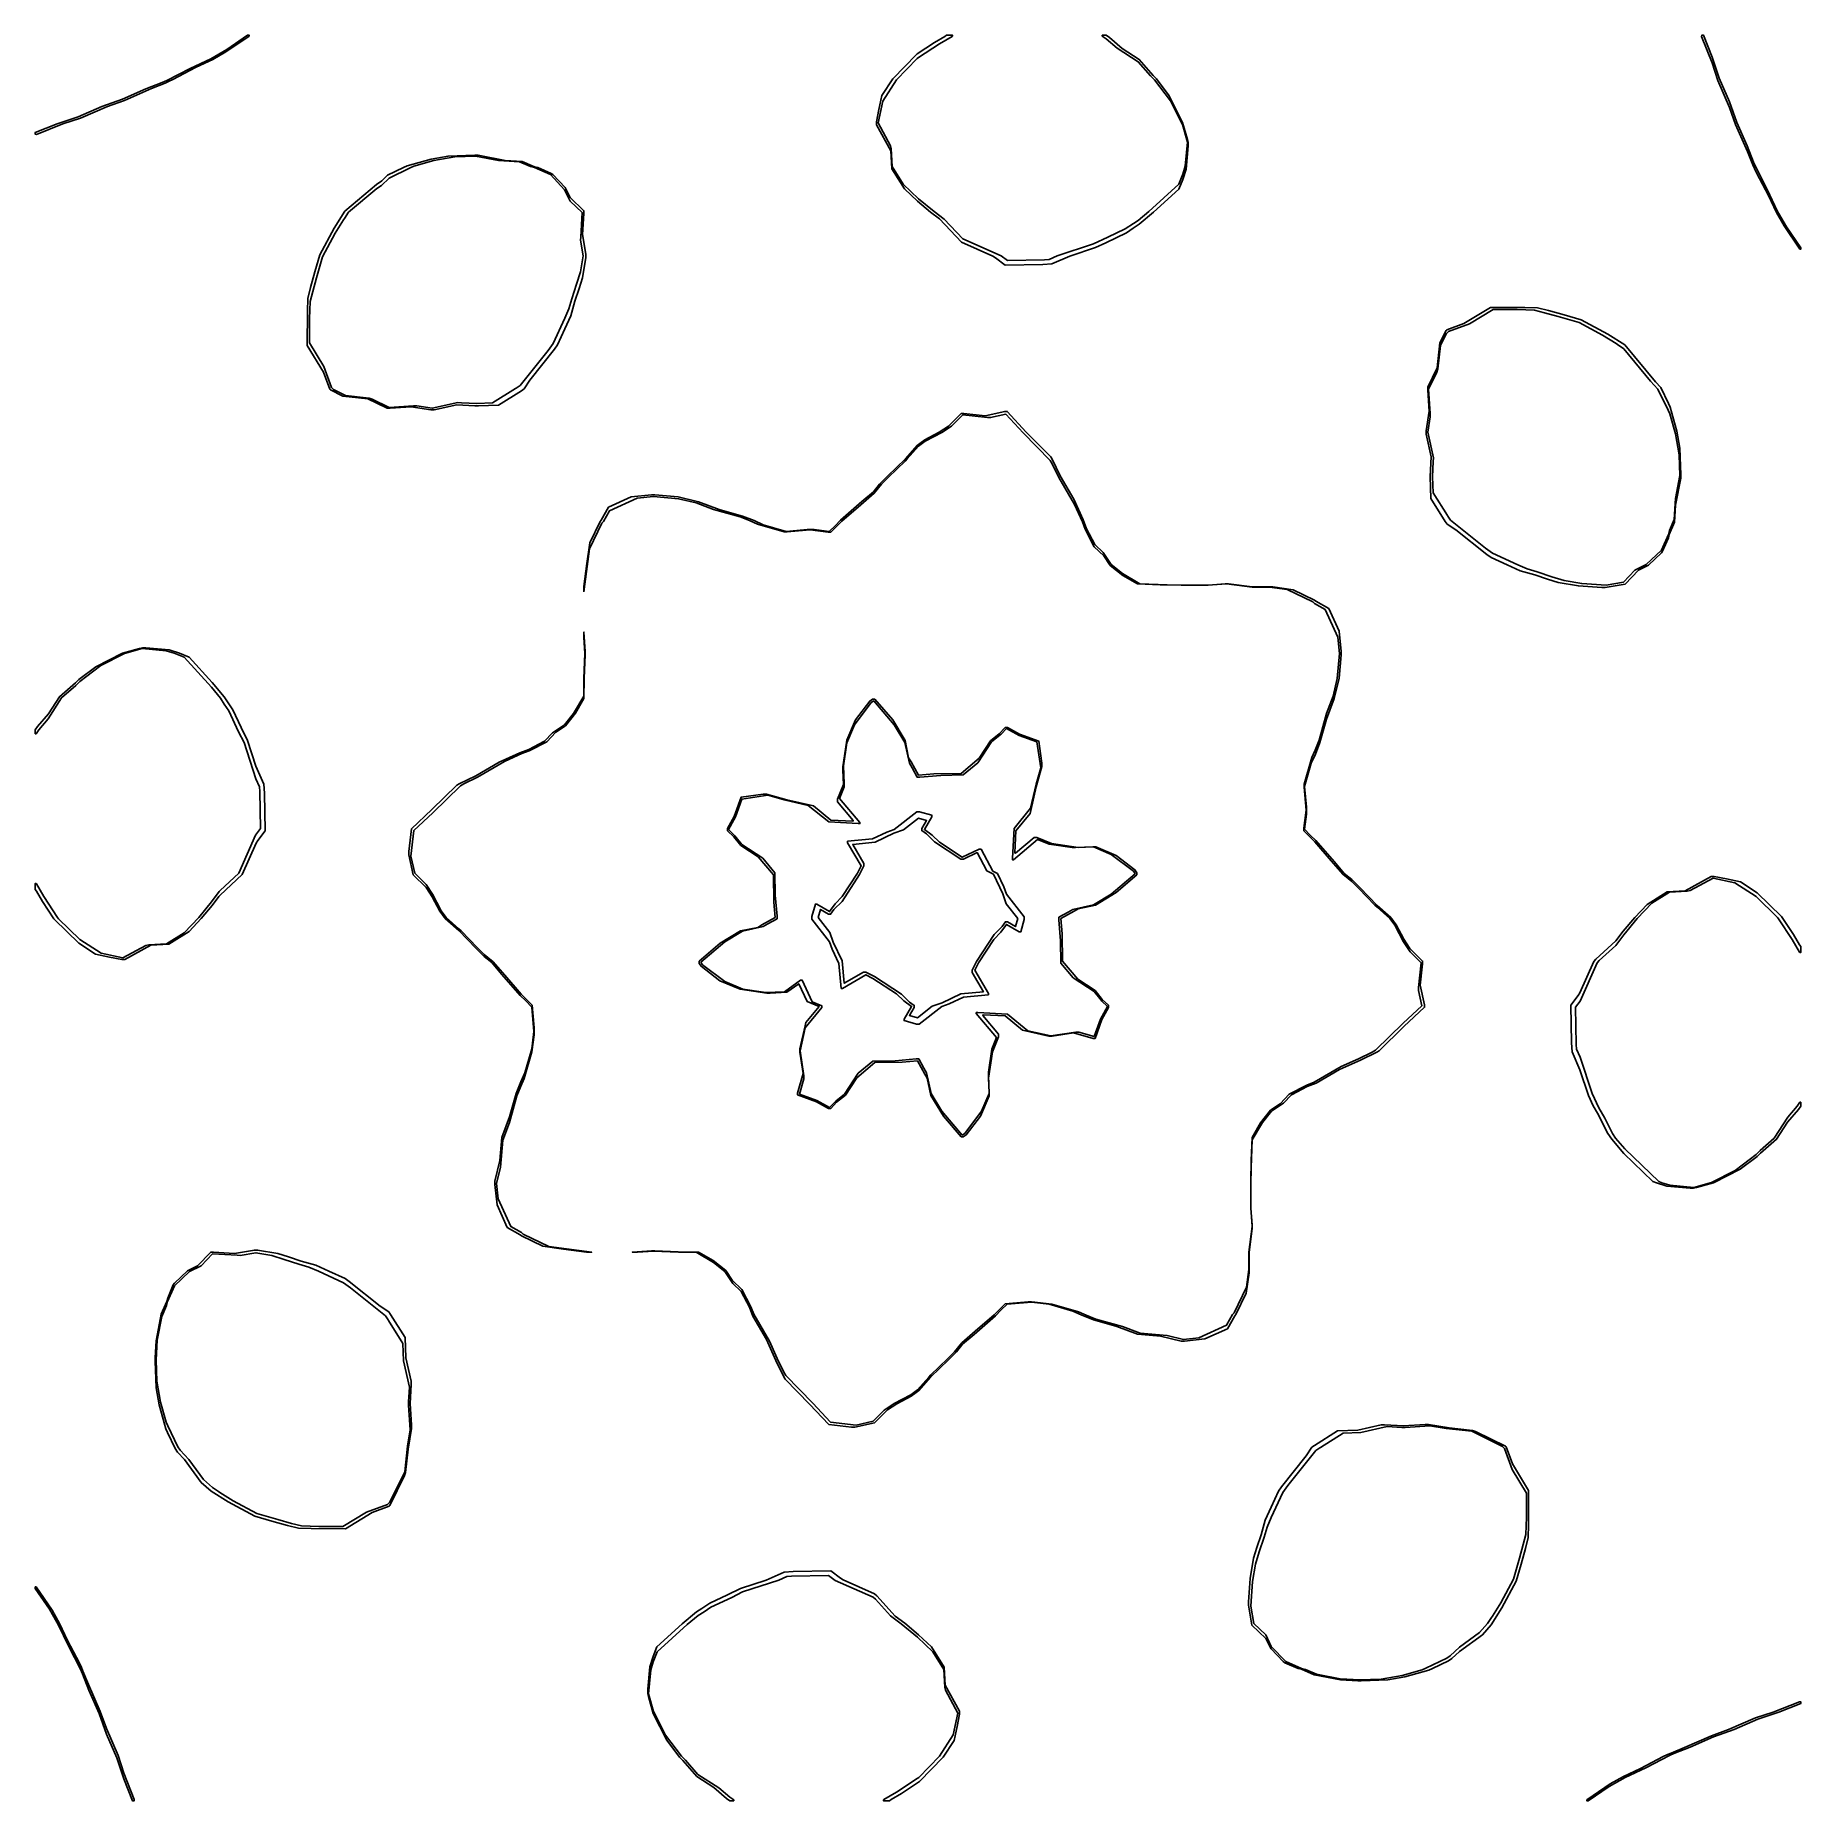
# Model space of a CAD drawing. Extents: x 65 to 85, y 65 to 85.
import ezdxf

# ---------------------------------------------------------------- set-up
doc = ezdxf.new("R2010")
doc.units = 0

msp = doc.modelspace()

# ---------------------------------------------------------------- linework, layer by layer
for points in [[(65.016, 83.877), (65.313, 83.996), (65.512, 84.062), (65.817, 84.194), (66.012, 84.262), (66.317, 84.398), (66.47, 84.458), (66.511, 84.476), (66.558, 84.499), (66.816, 84.634), (67.01, 84.725), (67.158, 84.81), (67.425, 84.991), (67.425, 84.999), (67.406, 84.999), (67.171, 84.839), (66.99, 84.734), (66.754, 84.624), (66.489, 84.487), (66.437, 84.465), (66.253, 84.393), (65.988, 84.274), (65.753, 84.191), (65.487, 84.077), (65.247, 83.997), (65.001, 83.899), (65.001, 83.878), (65.016, 83.877)], [(74.693, 83.69), (74.705, 83.487), (74.846, 83.258), (74.994, 83.119), (75.142, 82.996), (75.244, 82.92), (75.492, 82.656), (75.849, 82.498), (75.879, 82.478), (75.987, 82.397), (76.413, 82.403), (76.515, 82.409), (76.719, 82.499), (77.012, 82.596), (77.127, 82.649), (77.36, 82.763), (77.439, 82.814), (77.507, 82.861), (77.669, 82.996), (77.956, 83.257), (78, 83.365), (78.038, 83.484), (78.061, 83.746), (78.061, 83.783), (78.053, 83.82), (77.998, 84.012), (77.846, 84.314), (77.701, 84.506), (77.663, 84.543), (77.506, 84.725), (77.312, 84.851), (77.169, 84.973), (77.131, 84.999), (77.088, 84.999), (77.088, 84.991), (77.133, 84.96), (77.257, 84.854), (77.494, 84.7), (77.633, 84.539), (77.68, 84.494), (77.859, 84.256), (77.995, 83.988), (78.051, 83.788), (78.028, 83.516), (78, 83.427), (77.953, 83.313), (77.615, 83.004), (77.493, 82.902), (77.44, 82.867), (77.346, 82.807), (77.15, 82.711), (76.988, 82.635), (76.578, 82.5), (76.485, 82.459), (76.434, 82.456), (76.012, 82.449), (75.941, 82.502), (75.508, 82.693), (75.298, 82.915), (75.182, 83.003), (75.006, 83.148), (74.832, 83.312), (74.708, 83.513), (74.696, 83.713), (74.69, 83.748), (74.547, 84.006), (74.6, 84.253), (74.756, 84.493), (74.992, 84.737), (75.007, 84.749), (75.244, 84.904), (75.386, 84.987), (75.392, 84.991), (75.392, 84.999), (75.323, 84.999), (75.305, 84.986), (75.186, 84.916), (74.992, 84.79), (74.983, 84.782), (74.716, 84.507), (74.592, 84.317), (74.557, 84.158), (74.529, 84.018), (74.529, 83.985), (74.693, 83.69)], [(84.062, 84.487), (84.194, 84.183), (84.262, 83.988), (84.398, 83.683), (84.458, 83.53), (84.476, 83.489), (84.499, 83.442), (84.634, 83.184), (84.725, 82.99), (84.81, 82.842), (84.991, 82.575), (84.999, 82.575), (84.999, 82.593), (84.839, 82.829), (84.734, 83.01), (84.624, 83.246), (84.487, 83.511), (84.465, 83.563), (84.392, 83.747), (84.274, 84.012), (84.191, 84.247), (84.077, 84.512), (83.997, 84.753), (83.899, 84.999), (83.878, 84.999), (83.877, 84.984), (83.996, 84.686), (84.062, 84.487)], [(68.337, 80.991), (68.344, 80.983), (68.486, 80.912), (68.769, 80.881), (68.985, 80.775), (69.019, 80.775), (69.258, 80.791), (69.482, 80.755), (69.518, 80.755), (69.775, 80.812), (69.98, 80.801), (70.02, 80.8), (70.248, 80.81), (70.508, 80.973), (70.539, 80.995), (70.602, 81.091), (70.882, 81.442), (70.916, 81.491), (71.001, 81.673), (71.067, 81.823), (71.112, 81.986), (71.161, 82.131), (71.198, 82.25), (71.238, 82.482), (71.238, 82.518), (71.2, 82.743), (71.216, 82.981), (71.216, 83.011), (71.058, 83.163), (71.002, 83.276), (70.864, 83.424), (70.846, 83.435), (70.693, 83.5), (70.654, 83.51), (70.515, 83.571), (70.322, 83.582), (70.018, 83.64), (69.98, 83.64), (69.677, 83.63), (69.485, 83.597), (69.215, 83.521), (69.17, 83.501), (68.992, 83.414), (68.927, 83.352), (68.865, 83.308), (68.507, 83.006), (68.385, 82.814), (68.224, 82.512), (68.168, 82.319), (68.119, 82.142), (68.089, 82.017), (68.083, 81.875), (68.082, 81.486), (68.266, 81.184), (68.337, 80.991)], [(68.185, 82.251), (68.255, 82.488), (68.397, 82.756), (68.493, 82.908), (68.502, 82.924), (68.55, 82.994), (68.868, 83.262), (68.921, 83.299), (69.008, 83.382), (69.247, 83.499), (69.287, 83.517), (69.515, 83.581), (69.753, 83.622), (69.988, 83.63), (70.247, 83.581), (70.485, 83.567), (70.609, 83.512), (70.656, 83.5), (70.835, 83.424), (70.997, 83.25), (71.061, 83.121), (71.197, 82.991), (71.179, 82.714), (71.178, 82.677), (71.208, 82.5), (71.177, 82.32), (71.133, 82.18), (71.078, 82.014), (71.046, 81.899), (70.999, 81.793), (70.868, 81.509), (70.811, 81.43), (70.494, 81.033), (70.448, 81.002), (70.44, 80.998), (70.181, 80.835), (70.003, 80.828), (69.828, 80.837), (69.787, 80.838), (69.497, 80.774), (69.323, 80.802), (69.286, 80.802), (69.011, 80.784), (68.817, 80.878), (68.781, 80.889), (68.514, 80.918), (68.378, 80.986), (68.357, 81.009), (68.27, 81.246), (68.107, 81.514), (68.108, 81.789), (68.115, 81.983), (68.143, 82.096), (68.185, 82.251)], [(80.81, 79.751), (80.973, 79.492), (80.995, 79.461), (81.091, 79.398), (81.442, 79.118), (81.491, 79.084), (81.673, 78.999), (81.823, 78.933), (81.986, 78.887), (82.131, 78.839), (82.25, 78.801), (82.482, 78.762), (82.746, 78.745), (82.783, 78.745), (83.01, 78.783), (83.163, 78.942), (83.276, 78.997), (83.424, 79.136), (83.435, 79.154), (83.5, 79.307), (83.51, 79.346), (83.571, 79.485), (83.582, 79.677), (83.64, 79.982), (83.64, 80.02), (83.63, 80.323), (83.597, 80.515), (83.521, 80.785), (83.501, 80.83), (83.414, 81.008), (83.353, 81.072), (83.006, 81.493), (82.814, 81.614), (82.512, 81.775), (82.319, 81.832), (82.142, 81.881), (82.017, 81.911), (81.875, 81.916), (81.486, 81.917), (81.184, 81.733), (80.991, 81.663), (80.983, 81.656), (80.912, 81.514), (80.881, 81.231), (80.775, 81.015), (80.775, 80.981), (80.791, 80.742), (80.755, 80.518), (80.755, 80.482), (80.812, 80.225), (80.8, 80.002), (80.81, 79.751)], [(80.837, 80.172), (80.838, 80.213), (80.774, 80.503), (80.802, 80.677), (80.802, 80.714), (80.784, 80.989), (80.878, 81.183), (80.889, 81.219), (80.918, 81.486), (80.986, 81.622), (81.009, 81.643), (81.246, 81.729), (81.514, 81.893), (81.789, 81.892), (81.983, 81.884), (82.096, 81.857), (82.251, 81.814), (82.488, 81.745), (82.755, 81.602), (82.908, 81.506), (82.924, 81.498), (82.994, 81.449), (83.299, 81.08), (83.382, 80.992), (83.499, 80.753), (83.517, 80.712), (83.581, 80.485), (83.622, 80.247), (83.63, 80.012), (83.581, 79.752), (83.567, 79.515), (83.512, 79.391), (83.5, 79.343), (83.424, 79.165), (83.25, 79.003), (83.121, 78.939), (82.99, 78.803), (82.797, 78.771), (82.518, 78.789), (82.32, 78.822), (82.18, 78.866), (82.014, 78.922), (81.899, 78.954), (81.793, 79.001), (81.509, 79.132), (81.43, 79.189), (81.033, 79.505), (81.002, 79.551), (80.998, 79.559), (80.835, 79.818), (80.828, 79.997), (80.837, 80.172)], [(71.214, 78.696), (71.251, 78.983), (71.28, 79.181), (71.419, 79.472), (71.436, 79.492), (71.505, 79.613), (71.819, 79.755), (72.002, 79.774), (72.288, 79.75), (72.486, 79.702), (72.682, 79.628), (72.987, 79.544), (73.097, 79.499), (73.182, 79.461), (73.483, 79.374), (73.519, 79.374), (73.779, 79.397), (73.981, 79.372), (74.011, 79.372), (74.085, 79.442), (74.138, 79.495), (74.351, 79.681), (74.505, 79.812), (74.588, 79.914), (74.666, 79.995), (74.854, 80.175), (74.879, 80.201), (75.006, 80.345), (75.08, 80.4), (75.27, 80.498), (75.379, 80.571), (75.508, 80.7), (75.786, 80.668), (75.823, 80.668), (75.994, 80.706), (76.191, 80.494), (76.497, 80.183), (76.52, 80.145), (76.595, 79.99), (76.774, 79.685), (76.862, 79.488), (76.893, 79.404), (76.997, 79.206), (77.104, 79.104), (77.177, 78.994), (77.32, 78.881), (77.486, 78.784), (77.745, 78.773), (77.98, 78.77), (78.284, 78.77), (78.494, 78.784), (78.786, 78.747), (78.983, 78.749), (79.181, 78.72), (79.472, 78.58), (79.492, 78.564), (79.612, 78.495), (79.755, 78.18), (79.774, 77.998), (79.75, 77.712), (79.702, 77.514), (79.628, 77.318), (79.544, 77.013), (79.499, 76.903), (79.461, 76.818), (79.374, 76.517), (79.374, 76.481), (79.397, 76.221), (79.372, 76.019), (79.372, 75.988), (79.442, 75.915), (79.495, 75.862), (79.681, 75.649), (79.812, 75.495), (79.914, 75.412), (79.995, 75.334), (80.174, 75.146), (80.201, 75.121), (80.345, 74.994), (80.4, 74.92), (80.498, 74.73), (80.574, 74.617), (80.7, 74.492), (80.668, 74.214), (80.668, 74.177), (80.706, 74.006), (80.494, 73.809), (80.183, 73.503), (80.145, 73.48), (79.989, 73.404), (79.795, 73.317), (79.489, 73.139), (79.404, 73.106), (79.206, 73.003), (79.104, 72.896), (78.994, 72.823), (78.881, 72.68), (78.784, 72.514), (78.773, 72.254), (78.77, 72.02), (78.77, 71.716), (78.784, 71.505), (78.747, 71.214), (78.749, 71.017), (78.72, 70.819), (78.58, 70.528), (78.564, 70.508), (78.495, 70.387), (78.18, 70.245), (78.006, 70.226), (77.822, 70.271), (77.515, 70.297), (77.318, 70.372), (77.013, 70.456), (76.904, 70.5), (76.818, 70.539), (76.516, 70.626), (76.323, 70.65), (76.285, 70.652), (76.246, 70.652), (75.989, 70.629), (75.915, 70.558), (75.862, 70.505), (75.649, 70.319), (75.495, 70.187), (75.412, 70.086), (75.334, 70.005), (75.146, 69.825), (75.121, 69.799), (74.994, 69.655), (74.92, 69.6), (74.73, 69.502), (74.617, 69.426), (74.491, 69.299), (74.3, 69.256), (74.01, 69.29), (73.809, 69.505), (73.503, 69.816), (73.48, 69.855), (73.404, 70.011), (73.317, 70.205), (73.139, 70.511), (73.106, 70.596), (73.003, 70.793), (72.896, 70.896), (72.823, 71.006), (72.68, 71.119), (72.514, 71.216), (72.284, 71.219), (72.02, 71.229), (71.981, 71.229), (71.762, 71.215), (71.824, 71.215), (72.005, 71.227), (72.285, 71.215), (72.486, 71.213), (72.685, 71.096), (72.813, 70.994), (72.903, 70.86), (72.997, 70.77), (73.091, 70.59), (73.129, 70.489), (73.284, 70.225), (73.389, 69.989), (73.48, 69.803), (73.497, 69.775), (73.772, 69.494), (73.99, 69.261), (74.246, 69.232), (74.283, 69.232), (74.509, 69.282), (74.656, 69.429), (74.759, 69.498), (74.923, 69.583), (75.006, 69.644), (75.142, 69.799), (75.347, 69.995), (75.435, 70.086), (75.505, 70.172), (75.635, 70.283), (75.878, 70.495), (75.939, 70.556), (76.011, 70.624), (76.285, 70.649), (76.484, 70.624), (76.752, 70.546), (76.856, 70.499), (76.987, 70.447), (77.252, 70.374), (77.485, 70.285), (77.748, 70.262), (77.982, 70.206), (78.019, 70.206), (78.249, 70.231), (78.505, 70.347), (78.588, 70.492), (78.602, 70.508), (78.718, 70.751), (78.752, 70.981), (78.75, 71.213), (78.785, 71.481), (78.785, 71.519), (78.771, 71.713), (78.772, 71.98), (78.774, 72.175), (78.787, 72.486), (78.903, 72.685), (79.006, 72.813), (79.139, 72.903), (79.23, 72.997), (79.409, 73.091), (79.511, 73.129), (79.775, 73.284), (80.011, 73.389), (80.197, 73.48), (80.225, 73.497), (80.505, 73.772), (80.738, 73.989), (80.738, 74.018), (80.689, 74.24), (80.716, 74.481), (80.716, 74.511), (80.571, 74.656), (80.502, 74.759), (80.417, 74.923), (80.356, 75.006), (80.201, 75.142), (80.005, 75.347), (79.914, 75.435), (79.828, 75.505), (79.717, 75.635), (79.505, 75.878), (79.444, 75.939), (79.378, 76.008), (79.399, 76.176), (79.399, 76.254), (79.378, 76.491), (79.453, 76.752), (79.501, 76.857), (79.553, 76.987), (79.626, 77.252), (79.715, 77.486), (79.771, 77.718), (79.794, 77.981), (79.794, 78.019), (79.769, 78.249), (79.653, 78.505), (79.508, 78.588), (79.491, 78.602), (79.249, 78.718), (79.019, 78.752), (78.787, 78.75), (78.519, 78.785), (78.481, 78.785), (78.287, 78.771), (78.02, 78.772), (77.824, 78.774), (77.514, 78.787), (77.315, 78.903), (77.187, 79.006), (77.097, 79.139), (77.003, 79.23), (76.909, 79.409), (76.87, 79.512), (76.766, 79.745), (76.611, 80.01), (76.52, 80.196), (76.503, 80.225), (76.227, 80.505), (76.011, 80.738), (75.982, 80.738), (75.76, 80.689), (75.519, 80.716), (75.489, 80.716), (75.344, 80.571), (75.241, 80.502), (75.076, 80.417), (74.994, 80.356), (74.858, 80.201), (74.653, 80.005), (74.565, 79.914), (74.495, 79.828), (74.365, 79.717), (74.121, 79.505), (74.061, 79.444), (73.992, 79.378), (73.824, 79.399), (73.746, 79.399), (73.508, 79.378), (73.246, 79.454), (73.143, 79.501), (73.012, 79.553), (72.748, 79.626), (72.514, 79.715), (72.282, 79.771), (72.019, 79.794), (71.981, 79.794), (71.751, 79.769), (71.495, 79.653), (71.411, 79.508), (71.398, 79.491), (71.281, 79.249), (71.248, 79.017), (71.214, 78.754), (71.214, 78.696)], [(69.231, 75.717), (69.282, 75.49), (69.429, 75.344), (69.498, 75.241), (69.583, 75.076), (69.644, 74.994), (69.799, 74.858), (69.995, 74.653), (70.086, 74.565), (70.171, 74.495), (70.282, 74.365), (70.495, 74.121), (70.556, 74.061), (70.624, 73.989), (70.649, 73.715), (70.624, 73.516), (70.546, 73.246), (70.499, 73.143), (70.447, 73.012), (70.374, 72.748), (70.285, 72.515), (70.262, 72.252), (70.206, 72.018), (70.206, 71.981), (70.231, 71.751), (70.347, 71.495), (70.492, 71.411), (70.508, 71.398), (70.751, 71.281), (70.983, 71.248), (71.246, 71.214), (71.304, 71.214), (71.017, 71.251), (70.819, 71.279), (70.528, 71.419), (70.508, 71.436), (70.387, 71.505), (70.245, 71.819), (70.226, 71.994), (70.271, 72.178), (70.297, 72.485), (70.372, 72.682), (70.456, 72.987), (70.5, 73.096), (70.539, 73.182), (70.626, 73.484), (70.65, 73.677), (70.652, 73.715), (70.652, 73.754), (70.629, 74.011), (70.558, 74.085), (70.505, 74.138), (70.319, 74.351), (70.187, 74.505), (70.086, 74.588), (70.005, 74.666), (69.825, 74.854), (69.799, 74.879), (69.655, 75.006), (69.6, 75.08), (69.502, 75.27), (69.428, 75.379), (69.299, 75.509), (69.256, 75.7), (69.29, 75.99), (69.505, 76.191), (69.816, 76.497), (69.855, 76.52), (70.01, 76.595), (70.315, 76.774), (70.512, 76.862), (70.596, 76.893), (70.794, 76.997), (70.896, 77.104), (71.006, 77.177), (71.119, 77.32), (71.216, 77.486), (71.219, 77.715), (71.229, 77.98), (71.229, 78.019), (71.215, 78.238), (71.215, 78.176), (71.227, 77.995), (71.215, 77.714), (71.213, 77.514), (71.096, 77.315), (70.994, 77.187), (70.86, 77.097), (70.77, 77.003), (70.59, 76.909), (70.488, 76.87), (70.255, 76.766), (69.99, 76.611), (69.803, 76.52), (69.775, 76.503), (69.494, 76.228), (69.261, 76.01), (69.232, 75.754), (69.231, 75.717)], [(65.014, 75.305), (65.083, 75.186), (65.21, 74.992), (65.218, 74.983), (65.493, 74.716), (65.683, 74.592), (65.842, 74.557), (65.982, 74.529), (66.015, 74.529), (66.31, 74.693), (66.513, 74.705), (66.742, 74.846), (66.881, 74.994), (67.004, 75.142), (67.079, 75.243), (67.094, 75.259), (67.344, 75.492), (67.502, 75.849), (67.522, 75.879), (67.603, 75.987), (67.596, 76.413), (67.591, 76.515), (67.5, 76.719), (67.404, 77.012), (67.331, 77.157), (67.237, 77.359), (67.177, 77.447), (67.139, 77.507), (67.004, 77.669), (66.743, 77.956), (66.635, 78), (66.516, 78.038), (66.254, 78.061), (66.217, 78.061), (66.18, 78.053), (65.988, 77.999), (65.686, 77.846), (65.494, 77.701), (65.457, 77.663), (65.275, 77.506), (65.149, 77.312), (65.027, 77.169), (65.001, 77.131), (65.001, 77.088), (65.009, 77.088), (65.04, 77.133), (65.146, 77.257), (65.299, 77.494), (65.46, 77.633), (65.506, 77.68), (65.744, 77.859), (66.012, 77.995), (66.211, 78.051), (66.484, 78.028), (66.572, 78), (66.687, 77.953), (66.996, 77.614), (67.097, 77.492), (67.142, 77.421), (67.193, 77.346), (67.303, 77.11), (67.365, 76.988), (67.499, 76.578), (67.541, 76.485), (67.544, 76.434), (67.55, 76.012), (67.497, 75.94), (67.307, 75.507), (67.095, 75.31), (67.085, 75.299), (66.996, 75.182), (66.852, 75.006), (66.688, 74.832), (66.487, 74.708), (66.287, 74.696), (66.252, 74.69), (65.994, 74.547), (65.747, 74.6), (65.507, 74.756), (65.263, 74.992), (65.251, 75.007), (65.096, 75.244), (65.013, 75.386), (65.009, 75.392), (65.001, 75.392), (65.001, 75.323), (65.014, 75.305)], [(72.756, 74.29), (72.986, 74.193), (73.286, 74.15), (73.325, 74.15), (73.513, 74.158), (73.649, 74.256), (73.743, 74.055), (73.879, 73.999), (73.731, 73.815), (73.722, 73.78), (73.663, 73.518), (73.663, 73.481), (73.699, 73.24), (73.635, 73.017), (73.635, 72.995), (73.852, 72.918), (73.985, 72.842), (74.011, 72.842), (74.078, 72.913), (74.177, 72.994), (74.306, 73.189), (74.512, 73.363), (74.82, 73.367), (74.993, 73.383), (75.078, 73.23), (75.105, 73.186), (75.147, 72.988), (75.287, 72.757), (75.49, 72.52), (75.513, 72.52), (75.547, 72.543), (75.709, 72.756), (75.806, 72.984), (75.806, 73.02), (75.8, 73.185), (75.843, 73.485), (75.913, 73.655), (75.912, 73.683), (75.734, 73.895), (75.738, 73.904), (75.988, 73.89), (76.184, 73.731), (76.482, 73.663), (76.518, 73.663), (76.76, 73.699), (76.983, 73.635), (77.005, 73.635), (77.082, 73.852), (77.158, 73.985), (77.158, 74.011), (77.087, 74.078), (77.006, 74.177), (76.811, 74.306), (76.636, 74.512), (76.633, 74.82), (76.617, 74.994), (76.77, 75.078), (76.814, 75.105), (77.012, 75.147), (77.243, 75.287), (77.48, 75.49), (77.479, 75.513), (77.457, 75.547), (77.244, 75.709), (77.016, 75.806), (76.98, 75.806), (76.815, 75.8), (76.514, 75.842), (76.345, 75.913), (76.316, 75.912), (76.105, 75.734), (76.096, 75.738), (76.11, 75.988), (76.269, 76.184), (76.338, 76.485), (76.404, 76.718), (76.404, 76.753), (76.367, 77.004), (76.148, 77.081), (76.014, 77.158), (75.989, 77.158), (75.921, 77.087), (75.822, 77.006), (75.694, 76.811), (75.488, 76.636), (75.18, 76.633), (75.006, 76.617), (74.922, 76.77), (74.894, 76.814), (74.853, 77.012), (74.713, 77.243), (74.51, 77.48), (74.486, 77.479), (74.453, 77.457), (74.291, 77.244), (74.193, 77.014), (74.15, 76.714), (74.15, 76.675), (74.156, 76.513), (74.087, 76.345), (74.087, 76.316), (74.266, 76.105), (74.262, 76.096), (74.012, 76.11), (73.815, 76.269), (73.515, 76.338), (73.282, 76.404), (73.246, 76.404), (72.995, 76.367), (72.918, 76.148), (72.842, 76.014), (72.842, 75.989), (72.913, 75.921), (72.994, 75.822), (73.189, 75.694), (73.363, 75.488), (73.367, 75.18), (73.383, 75.006), (73.23, 74.922), (73.186, 74.894), (72.988, 74.853), (72.757, 74.713), (72.52, 74.51), (72.52, 74.486), (72.543, 74.453), (72.756, 74.29)], [(72.541, 74.498), (72.813, 74.73), (73.012, 74.851), (73.247, 74.902), (73.298, 74.933), (73.405, 74.992), (73.405, 75.019), (73.383, 75.259), (73.38, 75.512), (73.241, 75.677), (73.006, 75.832), (72.926, 75.929), (72.915, 75.941), (72.852, 76.002), (72.934, 76.146), (73.004, 76.346), (73.3, 76.39), (73.485, 76.337), (73.756, 76.276), (73.988, 76.089), (74.323, 76.07), (74.341, 76.07), (74.341, 76.081), (74.111, 76.354), (74.164, 76.484), (74.164, 76.52), (74.156, 76.725), (74.193, 76.986), (74.279, 77.189), (74.471, 77.44), (74.498, 77.459), (74.73, 77.187), (74.851, 76.988), (74.902, 76.753), (74.933, 76.702), (74.992, 76.595), (75.019, 76.595), (75.259, 76.616), (75.512, 76.62), (75.677, 76.759), (75.832, 76.994), (75.929, 77.074), (75.941, 77.084), (76.002, 77.148), (76.146, 77.066), (76.346, 76.995), (76.39, 76.7), (76.337, 76.515), (76.276, 76.244), (76.089, 76.012), (76.07, 75.677), (76.07, 75.659), (76.082, 75.659), (76.354, 75.889), (76.485, 75.835), (76.746, 75.798), (76.785, 75.798), (76.987, 75.806), (77.189, 75.721), (77.44, 75.529), (77.459, 75.502), (77.187, 75.269), (76.988, 75.149), (76.753, 75.098), (76.702, 75.067), (76.595, 75.008), (76.595, 74.981), (76.616, 74.741), (76.619, 74.488), (76.759, 74.323), (76.994, 74.168), (77.074, 74.071), (77.084, 74.059), (77.148, 73.998), (77.066, 73.854), (76.997, 73.657), (76.822, 73.707), (76.786, 73.707), (76.503, 73.665), (76.244, 73.723), (76.012, 73.911), (75.677, 73.929), (75.659, 73.929), (75.659, 73.918), (75.889, 73.645), (75.835, 73.514), (75.798, 73.254), (75.798, 73.215), (75.806, 73.013), (75.721, 72.811), (75.529, 72.56), (75.502, 72.54), (75.269, 72.813), (75.149, 73.012), (75.098, 73.247), (75.067, 73.298), (75.008, 73.405), (74.981, 73.405), (74.741, 73.383), (74.488, 73.38), (74.323, 73.241), (74.168, 73.006), (74.071, 72.926), (74.059, 72.915), (73.998, 72.852), (73.854, 72.934), (73.658, 73.003), (73.707, 73.178), (73.707, 73.213), (73.665, 73.497), (73.723, 73.756), (73.91, 73.987), (73.91, 74.006), (73.802, 74.05), (73.688, 74.295), (73.669, 74.295), (73.487, 74.164), (73.275, 74.156), (73.014, 74.193), (72.811, 74.279), (72.56, 74.47), (72.541, 74.498)], [(73.797, 74.987), (73.999, 74.729), (74.027, 74.646), (74.104, 74.486), (74.131, 74.203), (74.146, 74.203), (74.409, 74.357), (74.49, 74.316), (74.758, 74.142), (74.839, 74.061), (74.927, 73.998), (74.842, 73.855), (74.842, 73.837), (74.983, 73.797), (75.013, 73.797), (75.271, 73.999), (75.354, 74.027), (75.514, 74.104), (75.797, 74.131), (75.797, 74.146), (75.643, 74.409), (75.684, 74.491), (75.858, 74.758), (75.939, 74.839), (76.002, 74.927), (76.145, 74.842), (76.163, 74.842), (76.203, 74.983), (76.203, 75.013), (76.001, 75.271), (75.973, 75.354), (75.901, 75.504), (75.846, 75.532), (75.714, 75.78), (75.691, 75.78), (75.501, 75.689), (75.242, 75.858), (75.16, 75.939), (75.073, 76.002), (75.158, 76.145), (75.158, 76.163), (75.017, 76.203), (74.987, 76.203), (74.729, 76.001), (74.646, 75.973), (74.486, 75.896), (74.203, 75.869), (74.203, 75.853), (74.357, 75.59), (74.316, 75.509), (74.142, 75.242), (74.061, 75.16), (73.998, 75.072), (73.855, 75.158), (73.837, 75.158), (73.797, 75.017), (73.797, 74.987)], [(73.986, 75.043), (74.009, 75.043), (74.047, 75.096), (74.139, 75.188), (74.336, 75.491), (74.386, 75.59), (74.386, 75.619), (74.26, 75.834), (74.514, 75.859), (74.728, 75.962), (74.837, 75.999), (75.005, 76.13), (75.097, 76.104), (75.043, 76.014), (75.043, 75.991), (75.096, 75.953), (75.188, 75.861), (75.486, 75.667), (75.515, 75.667), (75.669, 75.741), (75.779, 75.534), (75.854, 75.495), (75.962, 75.272), (75.999, 75.162), (76.13, 74.995), (76.104, 74.903), (76.014, 74.957), (75.991, 74.957), (75.953, 74.904), (75.861, 74.812), (75.664, 74.509), (75.614, 74.41), (75.614, 74.381), (75.74, 74.165), (75.486, 74.141), (75.272, 74.038), (75.162, 74.001), (74.995, 73.87), (74.903, 73.896), (74.957, 73.986), (74.957, 74.009), (74.904, 74.047), (74.812, 74.139), (74.509, 74.336), (74.41, 74.386), (74.381, 74.386), (74.165, 74.26), (74.141, 74.514), (74.038, 74.728), (74.001, 74.837), (73.87, 75.005), (73.896, 75.097), (73.986, 75.043)], [(82.403, 73.587), (82.409, 73.485), (82.499, 73.28), (82.596, 72.988), (82.649, 72.874), (82.697, 72.791), (82.815, 72.56), (82.861, 72.493), (82.995, 72.331), (83.325, 72.016), (83.365, 72), (83.484, 71.961), (83.746, 71.939), (83.783, 71.939), (83.82, 71.947), (84.012, 72.001), (84.314, 72.153), (84.506, 72.299), (84.543, 72.336), (84.725, 72.494), (84.851, 72.688), (84.973, 72.831), (84.999, 72.869), (84.999, 72.912), (84.991, 72.912), (84.96, 72.867), (84.854, 72.742), (84.7, 72.506), (84.539, 72.367), (84.494, 72.32), (84.256, 72.14), (83.988, 72.005), (83.788, 71.948), (83.516, 71.972), (83.427, 72), (83.392, 72.014), (83.005, 72.385), (82.902, 72.507), (82.866, 72.56), (82.779, 72.733), (82.711, 72.849), (82.635, 73.012), (82.5, 73.422), (82.459, 73.515), (82.456, 73.566), (82.449, 73.988), (82.502, 74.059), (82.693, 74.491), (82.717, 74.519), (82.905, 74.689), (82.996, 74.811), (83.148, 74.994), (83.312, 75.167), (83.513, 75.292), (83.713, 75.304), (83.748, 75.31), (84.006, 75.453), (84.253, 75.4), (84.493, 75.244), (84.736, 75.007), (84.749, 74.992), (84.904, 74.756), (84.986, 74.614), (84.991, 74.608), (84.999, 74.608), (84.999, 74.677), (84.986, 74.695), (84.916, 74.814), (84.79, 75.007), (84.782, 75.017), (84.507, 75.284), (84.317, 75.408), (84.158, 75.442), (84.018, 75.471), (83.985, 75.471), (83.69, 75.307), (83.487, 75.295), (83.258, 75.154), (83.119, 75.006), (82.988, 74.849), (82.906, 74.741), (82.679, 74.535), (82.656, 74.508), (82.498, 74.151), (82.478, 74.121), (82.397, 74.013), (82.403, 73.587)], [(66.403, 69.485), (66.479, 69.215), (66.499, 69.17), (66.587, 68.99), (66.611, 68.95), (66.691, 68.866), (66.881, 68.604), (66.993, 68.507), (67.186, 68.385), (67.488, 68.224), (67.681, 68.168), (67.857, 68.119), (67.983, 68.089), (68.125, 68.083), (68.514, 68.082), (68.816, 68.266), (69.009, 68.337), (69.017, 68.344), (69.184, 68.683), (69.196, 68.719), (69.225, 68.983), (69.262, 69.217), (69.262, 69.254), (69.246, 69.502), (69.257, 69.715), (69.257, 69.753), (69.199, 70.017), (69.19, 70.248), (69.026, 70.508), (69.005, 70.539), (68.909, 70.602), (68.558, 70.881), (68.509, 70.916), (68.327, 71.001), (68.177, 71.067), (68.014, 71.112), (67.868, 71.161), (67.75, 71.198), (67.518, 71.238), (67.482, 71.238), (67.257, 71.2), (67.019, 71.216), (66.989, 71.216), (66.837, 71.058), (66.724, 71.003), (66.576, 70.864), (66.564, 70.846), (66.501, 70.695), (66.49, 70.654), (66.428, 70.514), (66.371, 70.212), (66.36, 70.019), (66.36, 69.98), (66.37, 69.677), (66.403, 69.485)], [(66.488, 70.609), (66.5, 70.657), (66.576, 70.835), (66.749, 70.997), (66.878, 71.061), (67.009, 71.197), (67.286, 71.179), (67.323, 71.178), (67.5, 71.208), (67.68, 71.177), (67.82, 71.133), (67.986, 71.078), (68.101, 71.046), (68.207, 70.999), (68.491, 70.867), (68.57, 70.811), (68.966, 70.494), (68.998, 70.448), (69.002, 70.44), (69.165, 70.181), (69.173, 69.983), (69.238, 69.685), (69.229, 69.519), (69.229, 69.481), (69.248, 69.202), (69.218, 69.017), (69.186, 68.727), (69.014, 68.378), (68.991, 68.357), (68.754, 68.27), (68.486, 68.107), (68.211, 68.108), (68.017, 68.115), (67.904, 68.142), (67.749, 68.185), (67.512, 68.255), (67.244, 68.397), (67.092, 68.493), (67.075, 68.502), (67.007, 68.549), (66.905, 68.638), (66.739, 68.867), (66.64, 68.97), (66.617, 69.01), (66.501, 69.247), (66.483, 69.287), (66.419, 69.515), (66.378, 69.753), (66.37, 69.994), (66.383, 70.217), (66.434, 70.486), (66.488, 70.609)], [(78.745, 67.217), (78.783, 66.99), (78.942, 66.837), (78.999, 66.723), (79.136, 66.576), (79.154, 66.564), (79.307, 66.5), (79.346, 66.49), (79.486, 66.428), (79.787, 66.371), (79.981, 66.36), (80.02, 66.36), (80.323, 66.37), (80.515, 66.403), (80.785, 66.479), (80.83, 66.499), (81.01, 66.587), (81.049, 66.611), (81.134, 66.691), (81.396, 66.881), (81.492, 66.993), (81.614, 67.186), (81.775, 67.488), (81.832, 67.681), (81.881, 67.857), (81.911, 67.983), (81.916, 68.125), (81.917, 68.514), (81.733, 68.816), (81.663, 69.009), (81.656, 69.017), (81.317, 69.184), (81.281, 69.196), (81.017, 69.225), (80.783, 69.262), (80.746, 69.262), (80.498, 69.246), (80.284, 69.257), (80.247, 69.257), (79.983, 69.199), (79.751, 69.19), (79.492, 69.026), (79.461, 69.005), (79.398, 68.909), (79.118, 68.558), (79.084, 68.509), (78.999, 68.327), (78.933, 68.177), (78.887, 68.014), (78.839, 67.869), (78.801, 67.75), (78.762, 67.518), (78.745, 67.254), (78.745, 67.217)], [(78.789, 67.482), (78.822, 67.68), (78.866, 67.82), (78.922, 67.986), (78.954, 68.101), (79.001, 68.207), (79.132, 68.491), (79.189, 68.57), (79.506, 68.966), (79.552, 68.998), (79.56, 69.002), (79.818, 69.165), (80.017, 69.173), (80.315, 69.238), (80.48, 69.229), (80.519, 69.229), (80.798, 69.248), (80.983, 69.218), (81.273, 69.186), (81.622, 69.014), (81.643, 68.991), (81.729, 68.754), (81.893, 68.486), (81.892, 68.211), (81.884, 68.017), (81.857, 67.904), (81.814, 67.749), (81.745, 67.512), (81.603, 67.244), (81.506, 67.092), (81.498, 67.075), (81.45, 67.007), (81.362, 66.905), (81.133, 66.739), (81.03, 66.641), (80.99, 66.617), (80.753, 66.501), (80.712, 66.483), (80.485, 66.419), (80.247, 66.378), (80.006, 66.37), (79.782, 66.383), (79.514, 66.434), (79.391, 66.488), (79.343, 66.5), (79.165, 66.576), (79.002, 66.749), (78.939, 66.878), (78.803, 67.01), (78.771, 67.203), (78.789, 67.482)], [(71.939, 66.217), (71.947, 66.18), (72.001, 65.988), (72.153, 65.686), (72.299, 65.494), (72.336, 65.457), (72.494, 65.275), (72.688, 65.149), (72.831, 65.027), (72.869, 65.001), (72.912, 65.001), (72.912, 65.009), (72.867, 65.04), (72.742, 65.146), (72.506, 65.299), (72.367, 65.46), (72.32, 65.506), (72.14, 65.744), (72.005, 66.012), (71.948, 66.211), (71.972, 66.484), (72, 66.572), (72.047, 66.687), (72.385, 66.996), (72.508, 67.097), (72.579, 67.142), (72.654, 67.193), (72.89, 67.303), (73.012, 67.365), (73.422, 67.5), (73.515, 67.541), (73.566, 67.544), (73.987, 67.55), (74.06, 67.497), (74.491, 67.307), (74.519, 67.283), (74.689, 67.095), (74.811, 67.003), (74.994, 66.852), (75.167, 66.688), (75.292, 66.487), (75.304, 66.287), (75.31, 66.252), (75.453, 65.994), (75.4, 65.747), (75.244, 65.507), (75.008, 65.263), (74.992, 65.251), (74.756, 65.096), (74.614, 65.013), (74.608, 65.009), (74.608, 65.001), (74.677, 65.001), (74.695, 65.014), (74.814, 65.083), (75.007, 65.21), (75.017, 65.218), (75.284, 65.493), (75.408, 65.683), (75.442, 65.842), (75.471, 65.982), (75.471, 66.015), (75.307, 66.31), (75.295, 66.513), (75.154, 66.742), (75.006, 66.881), (74.849, 67.012), (74.741, 67.093), (74.535, 67.32), (74.508, 67.343), (74.151, 67.501), (74.121, 67.522), (74.013, 67.603), (73.587, 67.596), (73.485, 67.591), (73.28, 67.5), (72.988, 67.404), (72.843, 67.331), (72.64, 67.237), (72.552, 67.177), (72.492, 67.139), (72.33, 67.004), (72.043, 66.743), (72, 66.635), (71.961, 66.516), (71.939, 66.263), (71.939, 66.217)], [(65.001, 67.425), (65.001, 67.406), (65.161, 67.171), (65.265, 66.99), (65.375, 66.754), (65.513, 66.489), (65.535, 66.437), (65.607, 66.253), (65.725, 65.988), (65.808, 65.753), (65.923, 65.487), (66.002, 65.247), (66.101, 65.001), (66.122, 65.001), (66.122, 65.016), (66.003, 65.313), (65.938, 65.512), (65.806, 65.817), (65.737, 66.012), (65.602, 66.317), (65.541, 66.469), (65.524, 66.511), (65.501, 66.557), (65.366, 66.816), (65.275, 67.01), (65.19, 67.158), (65.009, 67.425), (65.001, 67.425)], [(82.829, 65.161), (83.01, 65.265), (83.246, 65.375), (83.511, 65.513), (83.563, 65.535), (83.747, 65.607), (84.012, 65.726), (84.247, 65.808), (84.512, 65.923), (84.753, 66.002), (84.999, 66.101), (84.999, 66.122), (84.984, 66.122), (84.686, 66.003), (84.487, 65.938), (84.183, 65.806), (83.988, 65.737), (83.683, 65.602), (83.53, 65.541), (83.489, 65.524), (83.442, 65.501), (83.184, 65.366), (82.99, 65.275), (82.842, 65.19), (82.575, 65.009), (82.575, 65.001), (82.593, 65.001), (82.829, 65.161)]]:
    msp.add_lwpolyline(points, close=True)

doc.saveas('drawing.dxf')
